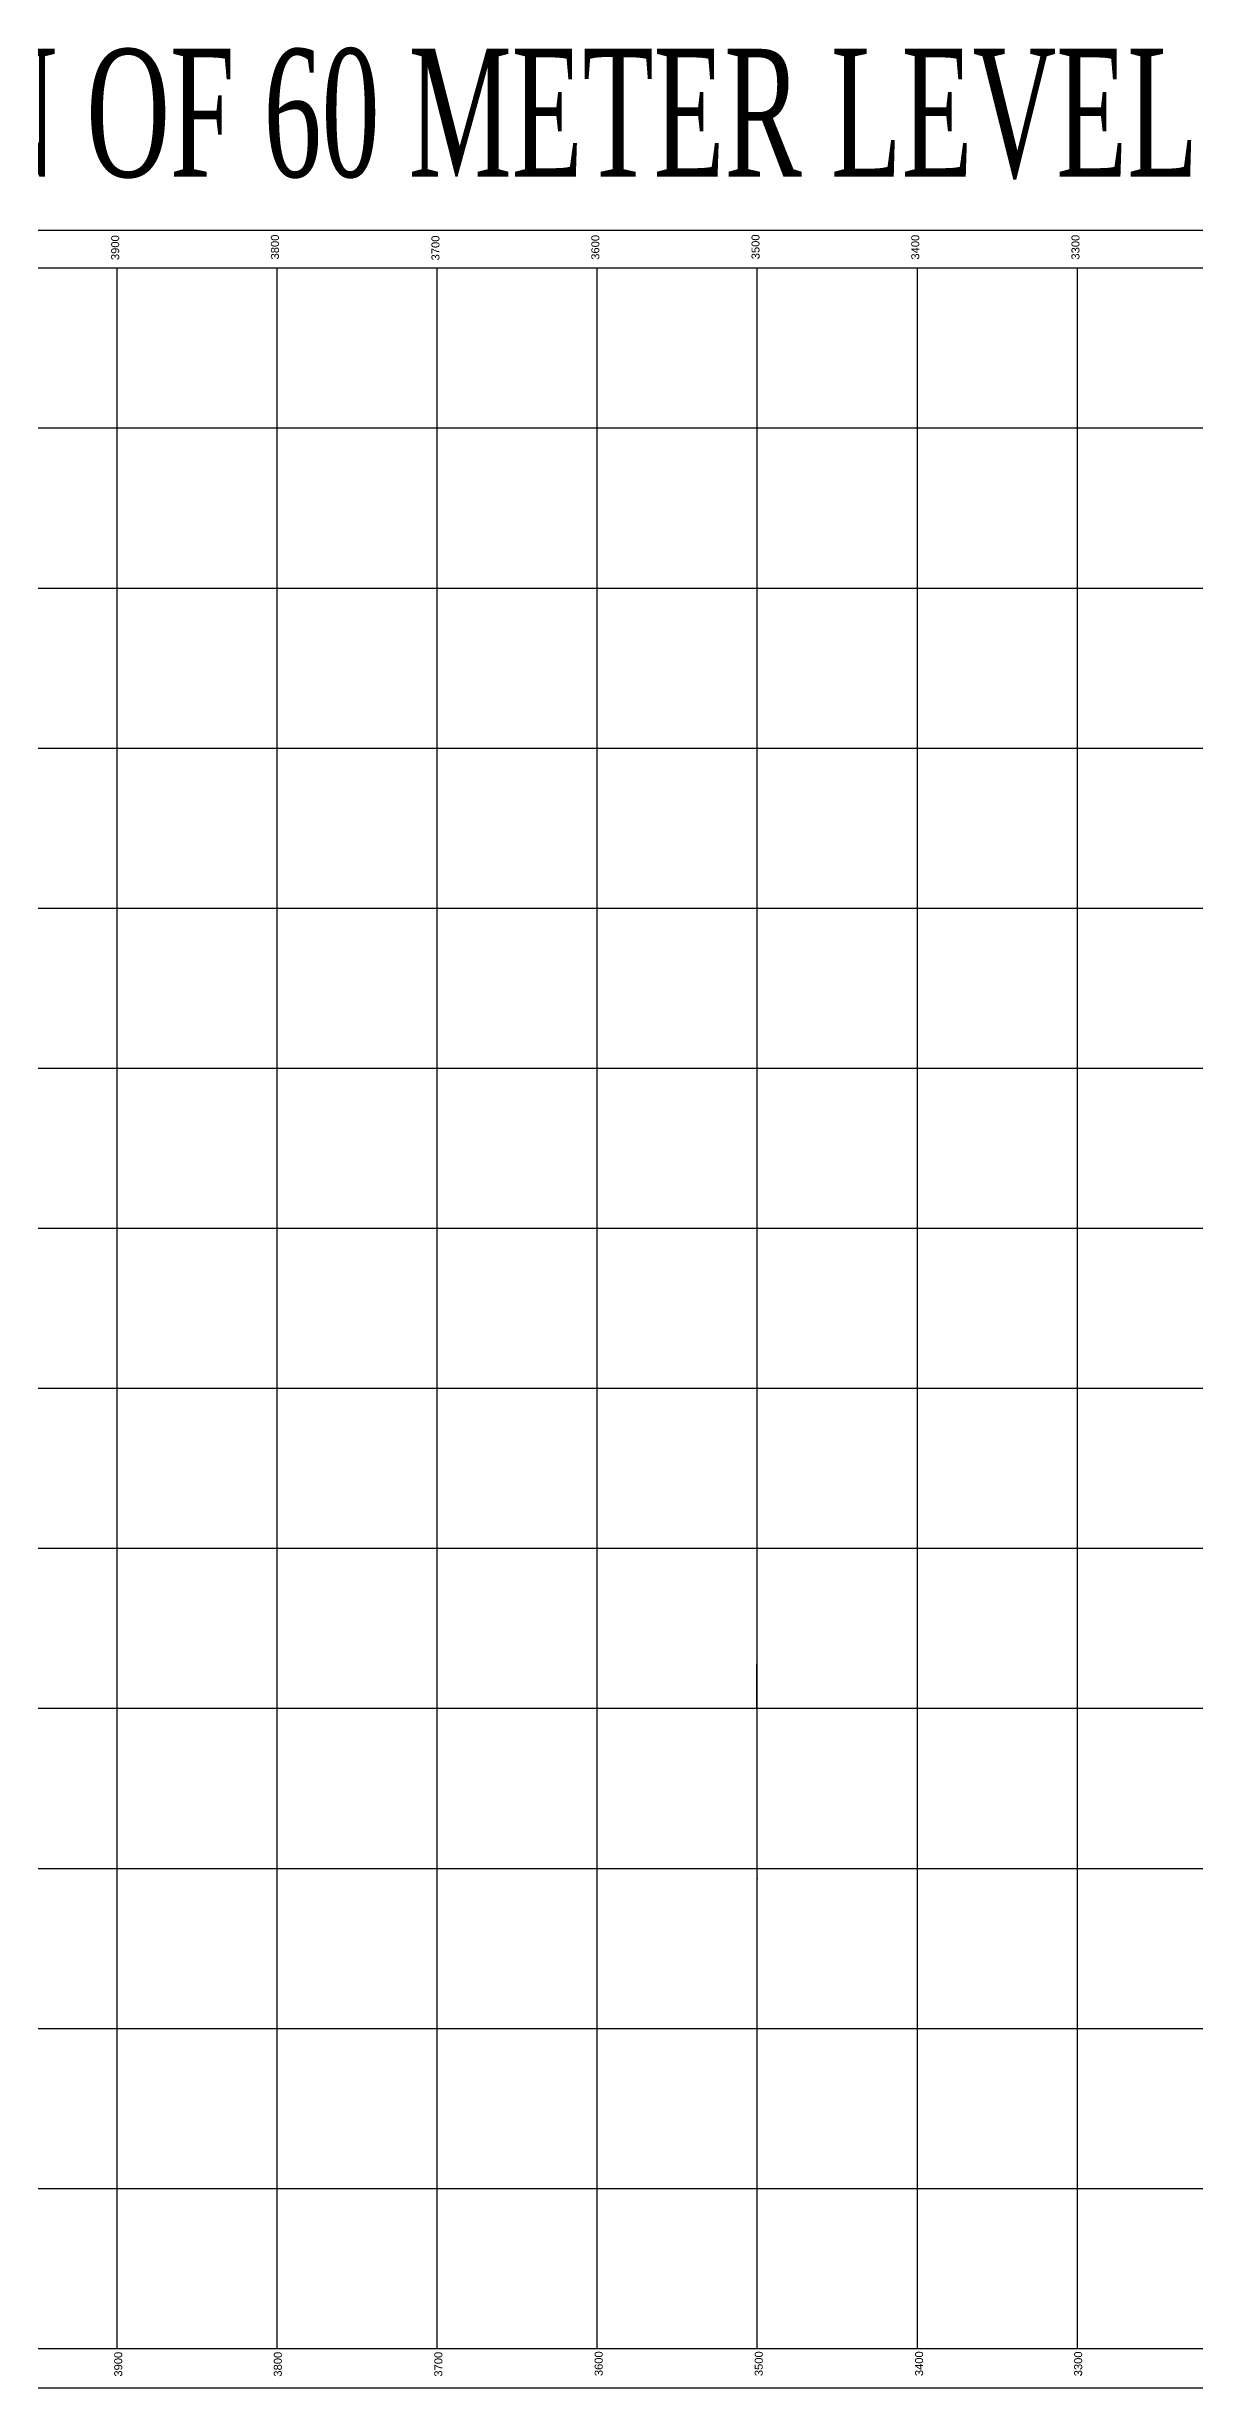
# Model space of a CAD drawing. Header units: millimetres. Extents: x 2120 to 6297, y -740 to 4433.
# Drawn here: x 4207 to 4924, y 1239 to 2702 of the extents above; entities that cross this region are included whole.
import ezdxf
from ezdxf.enums import TextEntityAlignment as Align

# ---------------------------------------------------------------- set-up
doc = ezdxf.new("R2010")
doc.units = ezdxf.units.MM
doc.styles.get("Standard").update_dxf_attribs({"font": 'arial.ttf'})
doc.styles.add('style1', font='times.ttf', dxfattribs={"width": 0.6, "height": 0.1})

msp = doc.modelspace()

# ---------------------------------------------------------------- linework, layer by layer
for p, q in [((4250.5, 2564), (4250.5, 1264)), ((4350.5, 2564), (4350.5, 1264)), ((4450.5, 2564), (4450.5, 1264)), ((4550.5, 2564), (4550.5, 1264)), ((4650.5, 2564), (4650.5, 1264)), ((4750.5, 2564), (4750.5, 1264)), ((4850.5, 2564), (4850.5, 1264)), ((2450.5, 2364), (5450.5, 2364)), ((2150.5, 2264), (5450.5, 2264)), ((5050.5, 2164), (2150.5, 2164)), ((5250.5, 2064), (2150.5, 2064)), ((5450.5, 1964), (2150.5, 1964)), ((5450.5, 1864), (2150.5, 1864)), ((5250.5, 1764), (2150.5, 1764)), ((4650.5, 1664), (4650.5, 1691.9)), ((5450.5, 1664), (2150.5, 1664)), ((4650.5, 1620.3), (4650.5, 1264)), ((5250.5, 1564), (2150.5, 1564)), ((4686.8, 1564), (4538.3, 1564)), ((5450.5, 1464), (2150.5, 1464)), ((5986.1, 1364), (2150.5, 1364)), ((6250.5, 1264), (2150.5, 1264))]:
    msp.add_line(p, q)
at = {"color": 0}
msp.add_lwpolyline([(2133.7, 2587.8), (6273.5, 2587.8), (6273.5, 1239.4), (2133.7, 1239.4)], close=True, dxfattribs=at)
for points in [[(6250.5, 2564), (2150.5, 2564)], [(6250.5, 2464), (2150.5, 2464)]]:
    msp.add_lwpolyline(points)
msp.add_point((4650.6, 1557.8))
msp.add_point((4650.6, 1557.8))

# ---------------------------------------------------------------- texts
for s, p in [('3900', (4249.5, 2576.8)), ('3800', (4349.3, 2577.2)), ('3700', (4449.6, 2576.6)), ('3600', (4549.5, 2577)), ('3500', (4649.6, 2577.3)), ('3400', (4749.4, 2577.1)), ('3300', (4849.5, 2577.1)), ('3900', (4251.4, 1254.4)), ('3800', (4351.1, 1254.4)), ('3700', (4451.4, 1254.4)), ('3600', (4551.6, 1254.7)), ('3500', (4651.6, 1254.7)), ('3400', (4751.8, 1254.7)), ('3300', (4851.2, 1254.6))]:
    msp.add_text(s, height=5, rotation=90).set_placement(p, align=Align.MIDDLE_CENTER)
at = {"color": 3, "ltscale": 20, "insert": (3446, 2661.8), "char_height": 1, "width": 1784.427, "attachment_point": 4, "rotation": 0, "style": 'style1'}
msp.add_mtext('\\P\\P{\\H80x;UNDERGROUND PLAN OF 60 METER LEVEL}', dxfattribs=at)

doc.saveas('drawing.dxf')
